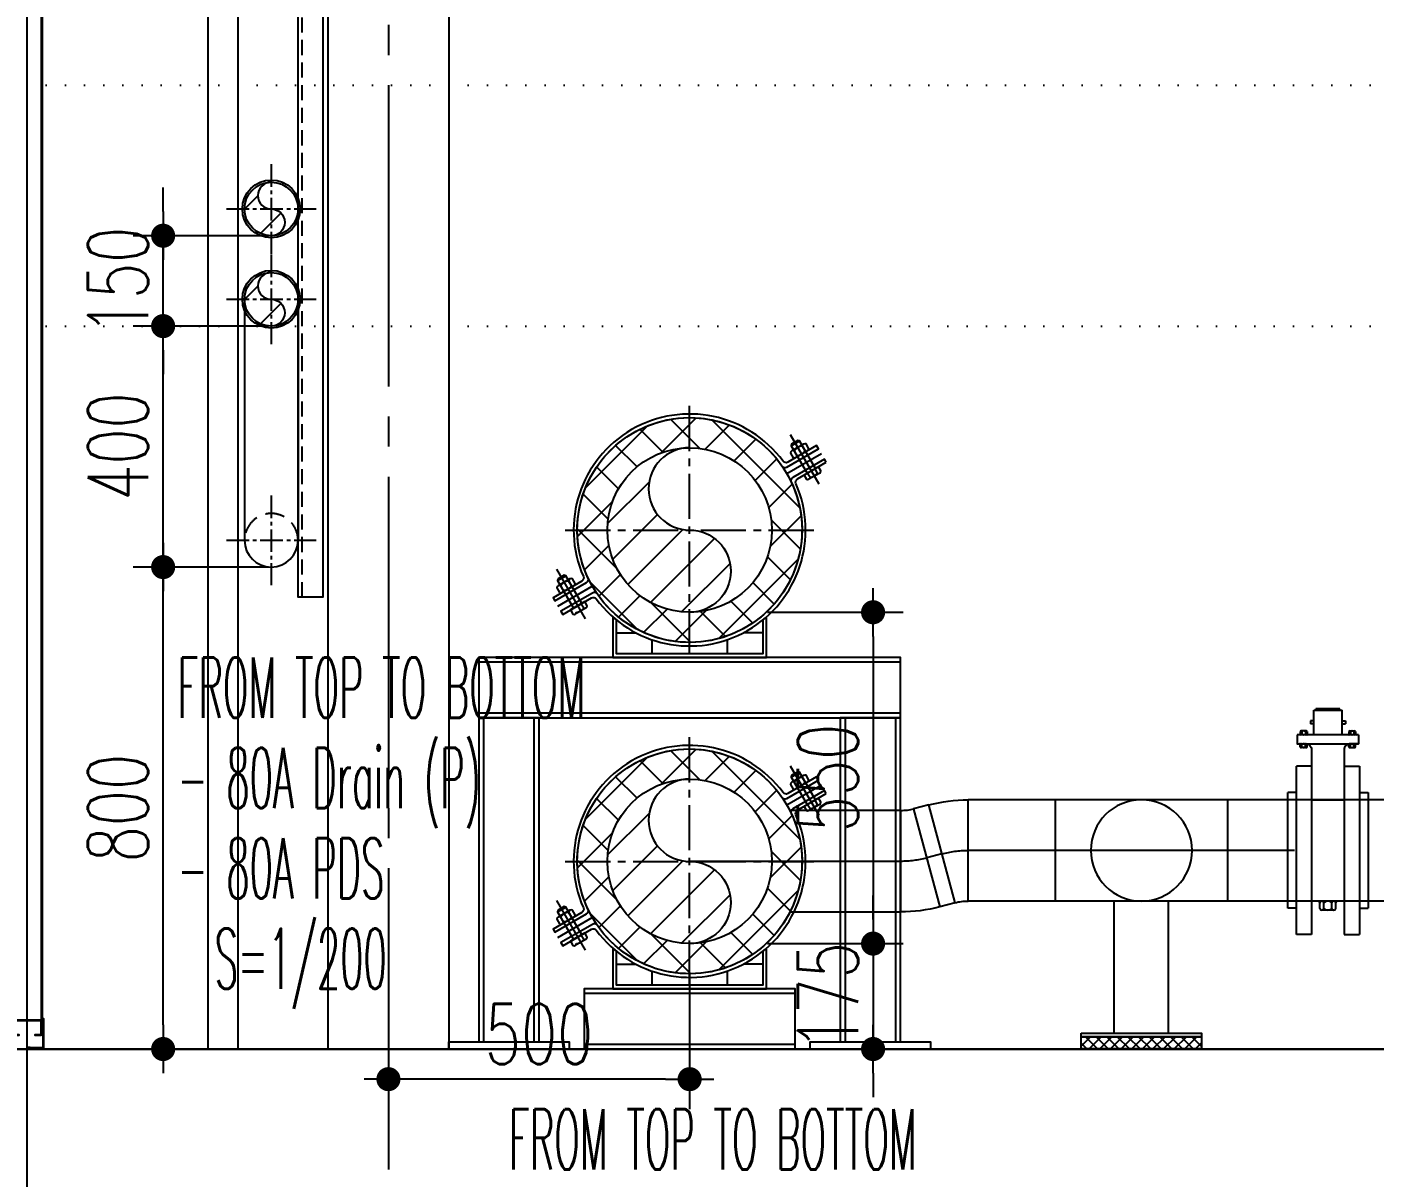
# Model space of a CAD drawing. Header units: millimetres. Extents: x -192235 to 515711, y 45168 to 947868.
# Drawn here: x 100000 to 102236, y 463738 to 465647 of the extents above; entities that cross this region are included whole.
import ezdxf
from ezdxf.enums import TextEntityAlignment as Align

# ---------------------------------------------------------------- set-up
doc = ezdxf.new("R2010")
doc.units = ezdxf.units.MM
doc.header["$LTSCALE"] = 1000
doc.header["$PDMODE"] = 1
for name, pattern in [('CENTER2', [1.125, 0.75, -0.125, 0.125, -0.125]), ('DOT2', [3.175, 0, -3.175]), ('HIDDEN', [0.375, 0.25, -0.125]), ('HIDDEN2', [4.7625, 3.175, -1.5875]), ('TPH12-SEC-@20-1$0$CENTERK0', [0.65, 0.5, -0.05, 0.05, -0.05]), ('TPH12-SEC-@20-1$0$CENTERK5', [6.916, 6.667, -0.083, 0.083, -0.083]), ('YFM1P-短$0$CENTER', [2, 1.25, -0.25, 0.25, -0.25]), ('YFM1P-短$0$CENTER2', [1.125, 0.75, -0.125, 0.125, -0.125])]:
    doc.linetypes.add(name, pattern=pattern)
for name, color, linetype in [('0-LEVEL LINE', 4, 'DOT2'), ('CHW-Spt', 2, 'Continuous'), ('M-DIM', 1, 'Continuous'), ('M-PIPE', 3, 'Continuous'), ('M-TXT', 3, 'Continuous'), ('MPPIPE', 100, 'Continuous'), ('PIPE-SUPPORT', 2, 'Continuous'), ('SH-LINE-130', 2, 'Continuous'), ('SUPPORT', 2, 'Continuous'), ('TPH12-SEC-@20-1$0$A-DIM', 7, 'Continuous'), ('TPH12-SEC-@20-1$0$H-SIN', 252, 'TPH12-SEC-@20-1$0$CENTERK5'), ('TPH12-SEC-@20-1$0$KABE1', 252, 'Continuous'), ('TPH12-SEC-@20-1$0$SIAGE1', 252, 'Continuous'), ('TPH12-SEC-@20-1$0$SIAGE3', 252, 'Continuous'), ('TPH12-SEC-@20-1$0$STEEL3', 252, 'Continuous'), ('YCD-Xfa-Sec-24$0$A-WALL-F1', 190, 'Continuous'), ('YFM1P-短$0$M-FOUN', 252, 'Continuous'), ('YFM1P-短$0$M-PIPE-CHWR20', 110, 'Continuous'), ('YFM1P-短$0$M-PIPE-CHWS12', 130, 'Continuous'), ('YFM1P-短$0$M-PIPE-CHWS12_CL', 132, 'YFM1P-短$0$CENTER2'), ('YFM1P-短$0$M-PIPE-VENT', 10, 'Continuous')]:
    doc.layers.add(name, color=color, linetype=linetype)
doc.styles.add('aa-txt', font='simplex.shx', dxfattribs={"width": 0.7, "bigfont": 'chineset.shx'})
doc.styles.add('TPH12-SEC-@20-1$0$STANDARD', font='txt')
doc.dimstyles.new('50-DIM', dxfattribs={"dimscale": 50, "dimtxt": 2, "dimasz": 0.8, "dimexe": 1, "dimexo": 1, "dimgap": 0.5, "dimtad": 1, "dimdec": 0, "dimdsep": 46, "dimtxsty": 'aa-txt', "dimblk": 'DOT', "dimcen": 5, "dimclrd": 256, "dimclre": 256, "dimclrt": 256, "dimadec": 0, "dimazin": 0, "dimtfac": 1, "dimtdec": 0, "dimtix": 1, "dimtmove": 2, "dimatfit": 3, "dimldrblk": 'DOT', "dimfxl": 1, "dimtolj": 1, "dimtzin": 0, "dimarcsym": 0})
doc.dimstyles.new('TPH12-SEC-@20-1$0$生成的_樣式__6', dxfattribs={"dimtxt": 60, "dimasz": 30.4, "dimexe": 0.18, "dimexo": 0.0625, "dimgap": 0, "dimtad": 1, "dimdec": 1, "dimzin": 0, "dimdsep": 46, "dimtxsty": 'TPH12-SEC-@20-1$0$STANDARD', "dimblk": 'TPH12-SEC-@20-1$0$ARROWHEAD_6', "dimblk1": 'TPH12-SEC-@20-1$0$ARROWHEAD_6', "dimblk2": 'TPH12-SEC-@20-1$0$ARROWHEAD_6', "dimcen": 0.09, "dimclrd": 12, "dimclre": 12, "dimclrt": 3, "dimazin": 0, "dimtfac": 1, "dimtdec": 4, "dimtmove": 0, "dimatfit": 3, "dimfxl": 1, "dimtolj": 1, "dimtzin": 0, "dimarcsym": 0})

# ---------------------------------------------------------------- blocks, each defined once
blk = doc.blocks.new('TPH12-SEC-@20-1$0$ARROWHEAD_6')
at = {"color": 0, "linetype": 'Continuous', "lineweight": 0}
for p, q in [((0, 0), (-1, 0)), ((-0.5, -0.5), (0.5, 0.5))]:
    blk.add_line(p, q, dxfattribs=at)
blk = doc.blocks.new('*D974')
at = {"layer": 'DEFPOINTS', "color": 0, "linetype": 'Continuous', "transparency": 16777216}
for p in [(-14703.1, 10750), (1136, 10750), (-11054.3, 8950)]:
    blk.add_point(p, dxfattribs=at)
at = {"layer": 'TPH12-SEC-@20-1$0$A-DIM', "color": 12, "linetype": 'Continuous', "lineweight": -2, "transparency": 16777216}
for p, q in [((1136, 10750), (-14703.2, 10750)), ((-14703.1, 10719.6), (-14703.1, 10600)), ((-14703.1, 8980.4), (-14703.1, 9100)), ((-11054.4, 8950), (-14703.2, 8950))]:
    blk.add_line(p, q, dxfattribs=at)
at = {"layer": 'TPH12-SEC-@20-1$0$A-DIM', "color": 12, "linetype": 'Continuous', "lineweight": -2, "transparency": 16777216, "xscale": 30.40000000000001, "yscale": 30.40000000000001, "zscale": 30.40000000000001}
for p, rotation in [((-14703.1, 10750), 90), ((-14703.1, 8950), 270)]:
    blk.add_blockref('TPH12-SEC-@20-1$0$ARROWHEAD_6', p, dxfattribs=dict(at, rotation=rotation))
at = {"layer": 'TPH12-SEC-@20-1$0$A-DIM', "color": 3, "linetype": 'Continuous', "lineweight": 0, "transparency": 16777216, "insert": (-14703.1, 9850), "char_height": 500, "attachment_point": 5, "rotation": 90, "style": 'TPH12-SEC-@20-1$0$STANDARD'}
blk.add_mtext('\\A1;1800', dxfattribs=at)
blk = doc.blocks.new('*D975')
at = {"layer": 'DEFPOINTS', "color": 0, "linetype": 'Continuous', "transparency": 16777216}
for p in [(-14703.1, 13500), (-980.9, 13500), (1136, 10750)]:
    blk.add_point(p, dxfattribs=at)
at = {"layer": 'TPH12-SEC-@20-1$0$A-DIM', "color": 12, "linetype": 'Continuous', "lineweight": -2, "transparency": 16777216}
for p, q in [((-980.9, 13500), (-14703.2, 13500)), ((-14703.1, 13469.6), (-14703.1, 13000)), ((-14703.1, 10780.4), (-14703.1, 11250)), ((1136, 10750), (-14703.2, 10750))]:
    blk.add_line(p, q, dxfattribs=at)
at = {"layer": 'TPH12-SEC-@20-1$0$A-DIM', "color": 12, "linetype": 'Continuous', "lineweight": -2, "transparency": 16777216, "xscale": 30.40000000000001, "yscale": 30.40000000000001, "zscale": 30.40000000000001}
for p, rotation in [((-14703.1, 13500), 90), ((-14703.1, 10750), 270)]:
    blk.add_blockref('TPH12-SEC-@20-1$0$ARROWHEAD_6', p, dxfattribs=dict(at, rotation=rotation))
at = {"layer": 'TPH12-SEC-@20-1$0$A-DIM', "color": 3, "linetype": 'Continuous', "lineweight": 0, "transparency": 16777216, "insert": (-14703.1, 12125), "char_height": 500, "attachment_point": 5, "rotation": 90, "style": 'TPH12-SEC-@20-1$0$STANDARD'}
blk.add_mtext('\\A1;2750', dxfattribs=at)
blk = doc.blocks.new('YFM1P-短$0$BV-150V-B')
at = {"color": 0, "linetype": 'ByBlock'}
for p, q in [((-2.35, 19.2), (-2.35, 23.3)), ((-2.35, 23.3), (2.35, 23.3)), ((2, 23.5), (-2, 23.5)), ((-2, 23.3), (-2, 23.5)), ((2, 23.3), (2, 23.5)), ((2.35, 19.2), (2.35, 23.3)), ((-2.91, 21.5), (-2.91, 21)), ((-2.35, 21.5), (-2.91, 21.5)), ((-2.35, 21), (-2.91, 21)), ((2.35, 21.5), (2.91, 21.5)), ((2.35, 21), (2.91, 21)), ((2.91, 21.5), (2.91, 21)), ((5.1, 19.2), (-5.1, 19.2)), ((-4.59, 19.72), (-4.59, 19.31)), ((-3.61, 19.83), (-4.45, 19.83)), ((-4.31, 19.72), (-4.31, 19.31)), ((-3.75, 19.72), (-3.75, 19.31)), ((-3.47, 19.72), (-3.47, 19.31)), ((3.47, 19.72), (3.47, 19.31)), ((3.61, 19.83), (4.45, 19.83)), ((3.75, 19.72), (3.75, 19.31)), ((4.31, 19.72), (4.31, 19.31)), ((4.59, 19.72), (4.59, 19.31)), ((-5.1, 17.7), (5.1, 17.7)), ((-4.59, 17.18), (-4.59, 17.59)), ((-3.61, 17.07), (-4.45, 17.07)), ((-4.31, 17.18), (-4.31, 17.59)), ((-3.75, 17.18), (-3.75, 17.59)), ((-3.47, 17.18), (-3.47, 17.59)), ((3.47, 17.18), (3.47, 17.59)), ((3.61, 17.07), (4.45, 17.07)), ((3.75, 17.18), (3.75, 17.59)), ((4.31, 17.18), (4.31, 17.59)), ((4.59, 17.18), (4.59, 17.59)), ((-5.24, -13.97), (-5.24, 13.97)), ((-2.7, 13.97), (-5.24, 13.97)), ((2.7, 13.97), (5.24, 13.97)), ((5.24, 13.97), (5.24, -13.97)), ((-6.67, -9.6), (-6.67, 9.6)), ((-5.24, 9.6), (-6.67, 9.6)), ((5.24, 9.6), (6.67, 9.6)), ((6.67, 9.6), (6.67, -9.6)), ((-2.7, 8.41), (2.7, 8.41)), ((2.7, -8.41), (-2.7, -8.41)), ((-1.33, -9.65), (-1.33, -8.68)), ((-0.67, -9.65), (-0.67, -8.68)), ((0.67, -9.65), (0.67, -8.68)), ((1.33, -9.65), (1.33, -8.68)), ((-5.24, -9.6), (-6.67, -9.6)), ((1, -9.91), (-1, -9.91)), ((5.24, -9.6), (6.67, -9.6)), ((-2.7, -13.97), (-5.24, -13.97)), ((2.7, -13.97), (5.24, -13.97))]:
    blk.add_line(p, q, dxfattribs=at)
for points in [[(-5.1, 19.2), (-5.1, 17.7), (-3.7, 17.7, -0.414214), (-2.7, 16.7), (-2.7, -13.97)], [(5.1, 19.2), (5.1, 17.7), (3.7, 17.7, 0.414214), (2.7, 16.7), (2.7, -13.97)]]:
    blk.add_lwpolyline(points, format="xyb", dxfattribs=at)
for centre, radius, start, end in [((-4.73, 19.34), 0.143, 270, 347.3196), ((-4.45, 19.69), 0.143, 12.6804, 167.3196), ((-4.45, 19.34), 0.143, 192.6804, 347.3196), ((-4.03, 19.42), 0.406, 46.3972, 133.6028), ((-4.03, 19.61), 0.406, 226.3972, 313.6028), ((-3.61, 19.69), 0.143, 12.6804, 167.3196), ((-3.61, 19.34), 0.143, 192.6804, 347.3196), ((-3.33, 19.34), 0.143, 192.6804, 270), ((3.33, 19.34), 0.143, 270, 347.3196), ((3.61, 19.69), 0.143, 12.6804, 167.3196), ((3.61, 19.34), 0.143, 192.6804, 347.3196), ((4.03, 19.42), 0.406, 46.3972, 133.6028), ((4.03, 19.61), 0.406, 226.3972, 313.6028), ((4.45, 19.69), 0.143, 12.6804, 167.3196), ((4.45, 19.34), 0.143, 192.6804, 347.3196), ((4.73, 19.34), 0.143, 192.6804, 270), ((-4.73, 17.56), 0.143, 12.6804, 90), ((-4.45, 17.56), 0.143, 12.6804, 167.3196), ((-4.45, 17.21), 0.143, 192.6804, 347.3196), ((-4.03, 17.29), 0.406, 46.3972, 133.6028), ((-4.03, 17.48), 0.406, 226.3972, 313.6028), ((-3.61, 17.56), 0.143, 99.4947, 167.3196), ((-3.61, 17.21), 0.143, 192.6804, 347.3196), ((3.61, 17.21), 0.143, 192.6804, 347.3196), ((3.61, 17.56), 0.143, 12.6804, 80.5053), ((4.03, 17.29), 0.406, 46.3972, 133.6028), ((4.03, 17.48), 0.406, 226.3972, 313.6028), ((4.45, 17.56), 0.143, 12.6804, 167.3196), ((4.45, 17.21), 0.143, 192.6804, 347.3196), ((4.73, 17.56), 0.143, 90, 167.3196), ((-1.67, -8.76), 0.342, 12.6804, 90), ((-1, -8.76), 0.342, 12.6804, 167.3196), ((0, -9.38), 0.967, 46.3972, 133.6028), ((1, -8.76), 0.342, 12.6804, 167.3196), ((1.67, -8.76), 0.342, 90, 167.3196), ((-1, -9.57), 0.342, 192.6804, 347.3196), ((0, -8.95), 0.967, 226.3972, 313.6028), ((1, -9.57), 0.342, 192.6804, 347.3196)]:
    blk.add_arc(centre, radius, start, end, dxfattribs=at)
blk = doc.blocks.new('YFM1P-短')
at = {"layer": 'YFM1P-短$0$M-PIPE-VENT'}
h = blk.add_hatch(dxfattribs=at)
h.set_pattern_fill('ANSI37', color=256, scale=100, style=0)
h.set_pattern_definition([(45, (-275956.888, 377557.605), (-8.83883476, 8.83883476), []), (135, (-275956.888, 377557.605), (-8.83883476, -8.83883476), [])])
h.paths.add_polyline_path([(188250.1, 463970.3), (188250.1, 463950.3), (188050.1, 463950.3), (188050.1, 463970.3)])
at = {"layer": 'YFM1P-短$0$M-FOUN', "color": 1}
blk.add_line((187905, 463950), (197986.1, 463950), dxfattribs=at)
at = {"layer": 'YFM1P-短$0$M-PIPE-CHWR20'}
for p, q in [((188105.1, 463976.3, 0), (188105.1, 464195.6, 0)), ((188195.1, 463976.3, 0), (188195.1, 464195.6, 0))]:
    blk.add_line(p, q, dxfattribs=at)
at = {"layer": 'YFM1P-短$0$M-PIPE-CHWS12'}
for p, q in [((186230.4, 464363.8, 0), (188007.2, 464363.8, 0)), ((188007.2, 464363.9, 0), (188007.2, 464195.6, 0)), ((188007.2, 464363.9, 0), (188293, 464363.9, 0)), ((188293, 464363.9, 0), (188293, 464195.6, 0)), ((188293, 464363.9, 0), (188437.8, 464363.9, 0)), ((188437.8, 464195.7, 0), (188437.8, 464363.7, 0)), ((188459.5, 464192.9, 0), (188503, 464355.2, 0)), ((188528.3, 464348.4, 0), (188484.8, 464186.1, 0)), ((188503, 464355.3, 0), (188528.3, 464348.5, 0)), ((188550, 464345.7), (188733.5, 464345.7, 0)), ((188550, 464345.5, 0), (188550, 464177.5, 0)), ((186230.4, 464195.6, 0), (188007.2, 464195.6, 0)), ((188007.2, 464195.6, 0), (188293, 464195.6, 0)), ((188293, 464195.6, 0), (188437.8, 464195.6, 0)), ((188459.5, 464192.7, 0), (188484.7, 464186, 0)), ((188550, 464177.4), (188733.5, 464177.4, 0))]:
    blk.add_line(p, q, dxfattribs=at)
blk.add_circle((188150.1, 464279.7, 0), 84.1, dxfattribs=at)
for centre, radius, start, end in [((188437.8, 464111.7, 0), 252, 75, 90), ((188550, 464429.5, 0), 84, 255, 270), ((188437.8, 464111.7, 0), 84, 75, 90), ((188550, 464429.5, 0), 252, 255, 270)]:
    blk.add_arc(centre, radius, start, end, dxfattribs=at)
at = {"layer": 'YFM1P-短$0$M-PIPE-CHWS12_CL', "linetype": 'YFM1P-短$0$CENTER'}
for p, q in [((185896.1, 464279.7, 0), (188437.8, 464279.7, 0)), ((188481.3, 464274, 0), (188506.5, 464267.2, 0)), ((188550, 464261.5, 0), (188900, 464261.5))]:
    blk.add_line(p, q, dxfattribs=at)
for centre, start, end in [((188437.8, 464111.7, 0), 75, 90), ((188550, 464429.5, 0), 255, 270)]:
    blk.add_arc(centre, 168, start, end, dxfattribs=at)
at = {"layer": 'YFM1P-短$0$M-PIPE-VENT', "elevation": 0}
blk.add_lwpolyline([(188250.1, 463976.3), (188050.1, 463976.3), (188050.1, 463970.3), (188250.1, 463970.3)], close=True, dxfattribs=at)
blk.add_lwpolyline([(188050.1, 463970.3), (188050.1, 463950.3), (188250.1, 463950.3), (188250.1, 463970.3), (188050.1, 463970.3)], dxfattribs=at)
at = {"layer": 'YFM1P-短$0$M-PIPE-CHWS12', "xscale": -10, "yscale": 10, "zscale": 10}
blk.add_blockref('YFM1P-短$0$BV-150V-B', (187840.5, 464279.7, 0), dxfattribs=at)
blk = doc.blocks.new('CHW-Support-L20--C-25')
at = {"layer": 'SH-LINE-130'}
for points in [[(25, 550), (725, 550), (725, 650), (25, 650)], [(25, 550), (25, 12), (125, 12), (125, 550)], [(625, 550), (625, 12), (725, 12), (725, 550)], [(200, 0), (550, 0), (550, 100), (200, 100)], [(175, 0), (-25, 0), (-25, 12), (175, 12)], [(775, 0), (575, 0), (575, 12), (775, 12)]]:
    blk.add_lwpolyline(points, close=True, dxfattribs=at)
at = {"layer": 'SH-LINE-130', "ltscale": 2}
for points in [[(25, 558), (725, 558), (725, 642), (25, 642)], [(33, 550), (33, 12), (117, 12), (117, 550)], [(633, 550), (633, 12), (717, 12), (717, 550)], [(200, 8), (550, 8), (550, 92), (200, 92)]]:
    blk.add_lwpolyline(points, close=True, dxfattribs=at)
blk = doc.blocks.new('DOT')
at = {"color": 0}
blk.add_line((-1, 0), (1, 0), dxfattribs=at)
at = {"color": 3, "const_width": 0.5}
blk.add_lwpolyline([(-0.25, 0, 1), (0.25, 0, 1)], format="xyb", close=True, dxfattribs=at)
blk = doc.blocks.new('*D263')
at = {"layer": 'DEFPOINTS', "color": 0, "transparency": 16777216}
for p in [(101179.5, 464125), (101179.5, 463950), (101404.5, 463950)]:
    blk.add_point(p, dxfattribs=at)
at = {"layer": 'M-DIM', "lineweight": -2, "transparency": 16777216}
for p, q in [((101404.5, 464165), (101404.5, 464205)), ((101229.5, 464125), (101454.5, 464125)), ((101404.5, 464125), (101404.5, 463950)), ((101229.5, 463950), (101454.5, 463950)), ((101404.5, 463910), (101404.5, 463870))]:
    blk.add_line(p, q, dxfattribs=at)
at = {"layer": 'M-DIM', "lineweight": -2, "transparency": 16777216, "xscale": 40, "yscale": 40, "zscale": 40}
for p, rotation in [((101404.5, 464125), 270), ((101404.5, 463950), 90)]:
    blk.add_blockref('DOT', p, dxfattribs=dict(at, rotation=rotation))
at = {"layer": 'M-DIM', "transparency": 16777216, "insert": (101329.5, 464037.5), "char_height": 100, "attachment_point": 5, "rotation": 90, "style": 'aa-txt'}
blk.add_mtext('\\A1;175', dxfattribs=at)
blk = doc.blocks.new('_Dot')
at = {"color": 0, "linetype": 'ByBlock', "lineweight": -2}
blk.add_line((-0.5, 0), (-1, 0), dxfattribs=at)
at = {"color": 0, "linetype": 'ByBlock', "const_width": 0.5}
blk.add_lwpolyline([(-0.25, 0, 1), (0.25, 0, 1)], format="xyb", close=True, dxfattribs=at)
blk = doc.blocks.new('*D264')
at = {"layer": 'DEFPOINTS', "color": 0, "transparency": 16777216}
for p in [(101179.5, 464675), (101179.5, 464125), (101404.5, 464125)]:
    blk.add_point(p, dxfattribs=at)
at = {"layer": 'M-DIM', "lineweight": -2, "transparency": 16777216}
for p, q in [((101229.5, 464675), (101454.5, 464675)), ((101404.5, 464635), (101404.5, 464165)), ((101229.5, 464125), (101454.5, 464125))]:
    blk.add_line(p, q, dxfattribs=at)
at = {"layer": 'M-DIM', "lineweight": -2, "transparency": 16777216, "xscale": 40, "yscale": 40, "zscale": 40}
for p, rotation in [((101404.5, 464675), 90), ((101404.5, 464125), 270)]:
    blk.add_blockref('DOT', p, dxfattribs=dict(at, rotation=rotation))
at = {"layer": 'M-DIM', "transparency": 16777216, "insert": (101329.5, 464400), "char_height": 100, "attachment_point": 5, "rotation": 90, "style": 'aa-txt'}
blk.add_mtext('\\A1;550', dxfattribs=at)
blk = doc.blocks.new('*D265')
at = {"layer": 'DEFPOINTS', "color": 0, "transparency": 16777216}
for p in [(100600, 464125), (101100, 464125), (100600, 463900)]:
    blk.add_point(p, dxfattribs=at)
at = {"layer": 'M-DIM', "lineweight": -2, "transparency": 16777216}
for p, q in [((100600, 464075), (100600, 463850)), ((101100, 464075), (101100, 463850)), ((101060, 463900), (100640, 463900))]:
    blk.add_line(p, q, dxfattribs=at)
at = {"layer": 'M-DIM', "lineweight": -2, "transparency": 16777216, "xscale": 40, "yscale": 40, "zscale": 40, "rotation": 180}
blk.add_blockref('DOT', (100600, 463900), dxfattribs=at)
at = {"layer": 'M-DIM', "lineweight": -2, "transparency": 16777216, "xscale": 40, "yscale": 40, "zscale": 40}
blk.add_blockref('DOT', (101100, 463900), dxfattribs=at)
at = {"layer": 'M-DIM', "transparency": 16777216, "insert": (100850, 463975), "char_height": 100, "attachment_point": 5, "style": 'aa-txt'}
blk.add_mtext('\\A1;500', dxfattribs=at)
blk = doc.blocks.new('*D303')
at = {"layer": 'DEFPOINTS', "color": 0, "transparency": 16777216}
for p in [(100226.05, 465150), (100451.05, 465150), (100451.05, 464750)]:
    blk.add_point(p, dxfattribs=at)
at = {"layer": 'M-DIM', "lineweight": -2, "transparency": 16777216}
for p, q in [((100401.05, 465150), (100176.05, 465150)), ((100226.05, 464790), (100226.05, 465110)), ((100401.05, 464750), (100176.05, 464750))]:
    blk.add_line(p, q, dxfattribs=at)
at = {"layer": 'M-DIM', "lineweight": -2, "transparency": 16777216, "xscale": 40, "yscale": 40, "zscale": 40}
for p, rotation in [((100226.05, 465150), 90), ((100226.05, 464750), 270)]:
    blk.add_blockref('DOT', p, dxfattribs=dict(at, rotation=rotation))
at = {"layer": 'M-DIM', "transparency": 16777216, "insert": (100151.05, 464950), "char_height": 100, "attachment_point": 5, "rotation": 90, "style": 'aa-txt'}
blk.add_mtext('\\A1;400', dxfattribs=at)
blk = doc.blocks.new('*D304')
at = {"layer": 'DEFPOINTS', "color": 0, "transparency": 16777216}
for p in [(100226.05, 465300), (100451.05, 465300), (100451.05, 465150)]:
    blk.add_point(p, dxfattribs=at)
at = {"layer": 'M-DIM', "lineweight": -2, "transparency": 16777216}
for p, q in [((100226.05, 465340), (100226.05, 465380)), ((100401.05, 465300), (100176.05, 465300)), ((100226.05, 465150), (100226.05, 465300)), ((100401.05, 465150), (100176.05, 465150)), ((100226.05, 465110), (100226.05, 465070))]:
    blk.add_line(p, q, dxfattribs=at)
at = {"layer": 'M-DIM', "lineweight": -2, "transparency": 16777216, "xscale": 40, "yscale": 40, "zscale": 40}
for p, rotation in [((100226.05, 465300), 270), ((100226.05, 465150), 90)]:
    blk.add_blockref('DOT', p, dxfattribs=dict(at, rotation=rotation))
at = {"layer": 'M-DIM', "transparency": 16777216, "insert": (100151.05, 465225), "char_height": 100, "attachment_point": 5, "rotation": 90, "style": 'aa-txt'}
blk.add_mtext('\\A1;150', dxfattribs=at)
blk = doc.blocks.new('*D305')
at = {"layer": 'DEFPOINTS', "color": 0, "transparency": 16777216}
for p in [(100226.05, 464750), (100451.05, 464750), (100451.05, 463950)]:
    blk.add_point(p, dxfattribs=at)
at = {"layer": 'M-DIM', "lineweight": -2, "transparency": 16777216}
for p, q in [((100401.05, 464750), (100176.05, 464750)), ((100226.05, 463990), (100226.05, 464710)), ((100401.05, 463950), (100176.05, 463950))]:
    blk.add_line(p, q, dxfattribs=at)
at = {"layer": 'M-DIM', "lineweight": -2, "transparency": 16777216, "xscale": 40, "yscale": 40, "zscale": 40}
for p, rotation in [((100226.05, 464750), 90), ((100226.05, 463950), 270)]:
    blk.add_blockref('DOT', p, dxfattribs=dict(at, rotation=rotation))
at = {"layer": 'M-DIM', "transparency": 16777216, "insert": (100151.05, 464350), "char_height": 100, "attachment_point": 5, "rotation": 90, "style": 'aa-txt'}
blk.add_mtext('\\A1;800', dxfattribs=at)
blk = doc.blocks.new('YCD-Xfa-Sec-24')
at = {"layer": 'YCD-Xfa-Sec-24$0$A-WALL-F1', "elevation": 0}
blk.add_lwpolyline([(609976.8, 396219.4), (609984, 396219.4), (609984, 396220), (609976.8, 396220, 0.414214), (609975, 396218.2), (609975, 393974.2, 0.414213), (609976.8, 393972.4), (609984, 393972.4), (609984, 393973), (609976.8, 393973, -0.414214), (609975.6, 393974.2), (609975.6, 396218.2, -0.414214)], format="xyb", close=True, dxfattribs=at)
at = {"layer": 'YCD-Xfa-Sec-24$0$A-WALL-F1'}
blk.add_lwpolyline([(610028, 393950), (609972, 393950), (609972, 393992.5), (609972.3, 393993), (609972, 393993.5), (609972, 394000), (609974, 394000), (609975, 393998.5, -0.587703), (609974.7, 393998), (609973.5, 393998), (609973.5, 393990.5), (609974, 393990.5), (609975, 393989, -0.587703), (609974.7, 393988.5), (609973.5, 393988.5), (609973.5, 393951.8), (609993.5, 393951.8), (609995, 393952.8), (609999.5, 393952.8), (610000, 393952.5), (610000.5, 393952.8)], format="xyb", dxfattribs=at)
blk.add_lwpolyline([(609979, 393973, -0.414214), (609976, 393976), (609976, 393995, -0.414214), (609979, 393998), (610021, 393998, -0.414214), (610024, 393995), (610024, 393976, -0.414214), (610021, 393973), (610013, 393973), (610013, 393973.8), (610021.2, 393973.8, 0.414214), (610023.2, 393975.8), (610023.2, 393995.2, 0.414214), (610021.2, 393997.2), (609978.8, 393997.2, 0.414214), (609976.8, 393995.2), (609976.8, 393975.8, 0.414214), (609978.8, 393973.8), (609987, 393973.8), (609987, 393973)], format="xyb", close=True, dxfattribs=at)
blk = doc.blocks.new('TPH12-SEC-@20-1$0$A$C4f7a54e3')
at = {"layer": 'TPH12-SEC-@20-1$0$A-DIM', "color": 12, "linetype": 'Continuous', "lineweight": 0}
for base, p1, p2, picture, middle in [((-14703.1, 13500), (1136, 10750), (-980.9, 13500), '*D975', (-14703.1, 12125)), ((-14703.1, 10750), (-11054.3, 8950), (1136, 10750), '*D974', (-14703.1, 9850))]:
    dim = blk.add_linear_dim(base=base, p1=p1, p2=p2, angle=90, dimstyle='TPH12-SEC-@20-1$0$生成的_樣式__6', override={"dimtxt": 500, "dimdec": 0}, dxfattribs=at)
    dim.commit()
    dim.dimension.update_dxf_attribs({"geometry": picture, "text_midpoint": middle, "dimtype": 128, "text_rotation": 90})
blk = doc.blocks.new('TPH12-SEC-@20-1')
at = {"layer": 'DEFPOINTS', "linetype": 'TPH12-SEC-@20-1$0$CENTERK0'}
blk.add_line((100600, 467500), (100600, 462400), dxfattribs=at)
at = {"layer": 'TPH12-SEC-@20-1$0$H-SIN'}
for p, q in [((100000, 484000), (100000, 447500)), ((84160.9, 463950), (201769.6, 463950))]:
    blk.add_line(p, q, dxfattribs=at)
at = {"layer": 'TPH12-SEC-@20-1$0$KABE1'}
blk.add_line((190390, 463950), (99610, 463950), dxfattribs=at)
at = {"layer": 'TPH12-SEC-@20-1$0$SIAGE1'}
blk.add_line((100350, 474650), (100350, 463950), dxfattribs=at)
at = {"layer": 'TPH12-SEC-@20-1$0$SIAGE3'}
blk.add_line((100300, 474650), (100300, 463950), dxfattribs=at)
at = {"layer": 'TPH12-SEC-@20-1$0$STEEL3'}
blk.add_lwpolyline([(100700, 463950), (100500, 463950), (100500, 466250), (100700, 466250)], close=True, dxfattribs=at)
blk.add_blockref('TPH12-SEC-@20-1$0$A$C4f7a54e3', (98864, 453200))

msp = doc.modelspace()

# ---------------------------------------------------------------- block references
msp.add_blockref('TPH12-SEC-@20-1', (0, 0))

# ---------------------------------------------------------------- next in the draw order: hatches: boundary and pattern name
at = {"layer": 'M-PIPE'}
h = msp.add_hatch(dxfattribs=at)
h.set_pattern_fill('ANSI31', color=1, scale=15, style=0)
h.set_pattern_definition([(45, (63861.946, 401298.196), (-33.67596, 33.67596), [])])
edge = h.paths.add_edge_path()
edge.add_arc((100405.55, 465344.45), 44.45, 90, 270)
edge.add_arc((100405.55, 465322.225), 22.225, 270, 450)
edge.add_arc((100405.55, 465366.675), 22.225, 90, 270, ccw=False)
h = msp.add_hatch(dxfattribs=at)
h.set_pattern_fill('ANSI31', color=1, scale=15, style=0)
h.set_pattern_definition([(45, (63861.946, 401148.196), (-33.67596, 33.67596), [])])
edge = h.paths.add_edge_path()
edge.add_arc((100405.55, 465194.45), 44.45, 90, 270)
edge.add_arc((100405.55, 465172.225), 22.225, 270, 450)
edge.add_arc((100405.55, 465216.675), 22.225, 90, 270, ccw=False)
at = {"layer": 'MPPIPE'}
h = msp.add_hatch(dxfattribs=at)
h.set_pattern_fill('ANSI37', color=1, scale=15, style=0)
h.set_pattern_definition([(45, (61788.474, 398128.59), (-33.67596, 33.67596), []), (135, (61788.474, 398128.59), (-33.67596, -33.67596), [])])
edge = h.paths.add_edge_path()
edge.add_arc((101100, 464811.525), 186.525, 0, 360)
edge = h.paths.add_edge_path(flags=17)
edge.add_arc((101100, 464811.525), 136.525, 0, 360)
h = msp.add_hatch(dxfattribs=at)
h.set_pattern_fill('ANSI31', color=1, scale=15, style=0)
h.set_pattern_definition([(45, (61788.474, 400726.733), (-33.67596, 33.67596), [])])
edge = h.paths.add_edge_path()
edge.add_arc((101100, 464743.2625), 68.2625, 270, 450)
edge.add_arc((101100, 464879.7875), 68.2625, 90, 270, ccw=False)
edge.add_arc((101100, 464811.525), 136.525, 90, 270)
h = msp.add_hatch(dxfattribs=at)
h.set_pattern_fill('ANSI37', color=1, scale=15, style=0)
h.set_pattern_definition([(45, (61788.474, 397578.59), (-33.67596, 33.67596), []), (135, (61788.474, 397578.59), (-33.67596, -33.67596), [])])
edge = h.paths.add_edge_path()
edge.add_arc((101100, 464261.525), 186.525, 0, 360)
edge = h.paths.add_edge_path(flags=17)
edge.add_arc((101100, 464261.525), 136.525, 0, 360)
h = msp.add_hatch(dxfattribs=at)
h.set_pattern_fill('ANSI31', color=1, scale=15, style=0)
h.set_pattern_definition([(45, (61788.474, 400176.733), (-33.67596, 33.67596), [])])
edge = h.paths.add_edge_path()
edge.add_arc((101100, 464193.2625), 68.2625, 270, 450)
edge.add_arc((101100, 464329.7875), 68.2625, 90, 270, ccw=False)
edge.add_arc((101100, 464261.525), 136.525, 90, 270)

# ---------------------------------------------------------------- next in the draw order: linework, layer by layer
msp.add_line((100000, 484000), (100000, 447500))
at = {"layer": '0-LEVEL LINE', "ltscale": 0.01}
for p, q in [((100000, 465550), (190000, 465550)), ((100000, 465150), (190000, 465150))]:
    msp.add_line(p, q, dxfattribs=at)
at = {"layer": 'M-PIPE', "color": 1, "linetype": 'CENTER2', "ltscale": 0.05}
for p, q in [((100405.55, 465418.9), (100405.55, 465270)), ((100331.1, 465344.45), (100480, 465344.45)), ((100405.55, 465268.9), (100405.55, 465120)), ((100331.1, 465194.45), (100480, 465194.45)), ((100405.55, 464868.9), (100405.55, 464720)), ((100331.1, 464794.45), (100480, 464794.45))]:
    msp.add_line(p, q, dxfattribs=at)
at = {"layer": 'M-PIPE'}
for p, q in [((100361.1, 465194.45), (100361.1, 464794.45)), ((100450, 465194.45), (100450, 464794.45))]:
    msp.add_line(p, q, dxfattribs=at)
for points in [[(100405.55, 465388.9, 1), (100405.55, 465344.45, -1), (100405.55, 465300, -1)], [(100405.55, 465238.9, 1), (100405.55, 465194.45, -1), (100405.55, 465150, -1)]]:
    msp.add_lwpolyline(points, format="xyb", close=True, dxfattribs=at)
for centre, radius in [((100405.55, 465344.45), 48), ((100405.55, 465344.45), 44.45), ((100405.55, 465194.45), 48), ((100405.55, 465194.45), 44.45)]:
    msp.add_circle(centre, radius, dxfattribs=at)
at = {"layer": 'M-PIPE', "linetype": 'HIDDEN2', "ltscale": 0.01}
msp.add_arc((100405.55, 464794.45), 44.45, 0, 180, dxfattribs=at)
at = {"layer": 'M-PIPE'}
msp.add_arc((100405.55, 464794.45), 44.45, 180, 0, dxfattribs=at)
at = {"layer": 'MPPIPE', "color": 1, "linetype": 'CENTER2', "ltscale": 0.1}
for p, q in [((101100, 464605), (101100, 465018.05)), ((100893.475, 464811.525), (101306.525, 464811.525)), ((101100, 464055), (101100, 464468.05)), ((100893.475, 464261.525), (101306.525, 464261.525))]:
    msp.add_line(p, q, dxfattribs=at)
at = {"layer": 'MPPIPE'}
for points in [[(101100, 464675, -1), (101100, 464948.05, 1), (101100, 464811.525, -1)], [(101100, 464125, -1), (101100, 464398.05, 1), (101100, 464261.525, -1)]]:
    msp.add_lwpolyline(points, format="xyb", close=True, dxfattribs=at)
for centre, radius in [((101100, 464811.525), 186.525), ((101100, 464811.525), 136.525), ((101100, 464261.525), 186.525), ((101100, 464261.525), 136.525)]:
    msp.add_circle(centre, radius, dxfattribs=at)
at = {"layer": 'PIPE-SUPPORT'}
for p, q in [((101266.87454, 464970.22389), (101314.37454, 464887.95148)), ((101289.12454, 464954.20242), (101269.62454, 464942.94409)), ((101318.69307, 464937.7875), (101261.53539, 464904.7875)), ((101295.62454, 464942.94409), (101276.12454, 464931.68576)), ((101286.87454, 464950.59398), (101291.37454, 464942.79975)), ((101307.87454, 464913.06621), (101311.87454, 464906.13801)), ((101295.87454, 464906.13801), (101299.87454, 464899.20981)), ((101315.87454, 464906.13801), (101297.87454, 464895.7457)), ((100879.12546, 464746.35686), (100926.62546, 464664.08444)), ((100901.37546, 464730.33539), (100881.87546, 464719.07705)), ((100881.30694, 464685.2625), (100938.46461, 464718.2625)), ((100907.87546, 464719.07705), (100888.37546, 464707.81872)), ((100899.12546, 464726.72695), (100903.62546, 464718.93272)), ((100920.12546, 464689.19918), (100924.12546, 464682.27098)), ((100928.12546, 464682.27098), (100910.12546, 464671.87867)), ((100978.5, 464641), (101010.62942, 464641)), ((101221.5, 464641), (101189.37058, 464641)), ((101266.87454, 464420.22389), (101314.37454, 464337.95148)), ((101289.12454, 464404.20242), (101269.62454, 464392.94409)), ((101295.62454, 464392.94409), (101276.12454, 464381.68576)), ((101286.87454, 464400.59398), (101291.37454, 464392.79975)), ((101318.69307, 464387.7875), (101261.53539, 464354.7875)), ((101295.87454, 464356.13801), (101299.87454, 464349.20981)), ((101315.87454, 464356.13801), (101297.87454, 464345.7457)), ((101307.87454, 464363.06621), (101311.87454, 464356.13801)), ((100879.12546, 464196.35686), (100926.62546, 464114.08444)), ((100901.37546, 464180.33539), (100881.87546, 464169.07705)), ((100907.87546, 464169.07705), (100888.37546, 464157.81872)), ((100899.12546, 464176.72695), (100903.62546, 464168.93272)), ((100881.30694, 464135.2625), (100938.46461, 464168.2625)), ((100928.12546, 464132.27098), (100910.12546, 464121.87867)), ((100920.12546, 464139.19918), (100924.12546, 464132.27098)), ((100978.5, 464091), (101010.62942, 464091)), ((101221.5, 464091), (101189.37058, 464091))]:
    msp.add_line(p, q, dxfattribs=at)
at = {"layer": 'PIPE-SUPPORT', "linetype": 'ByBlock'}
for p, q in [((101037.5, 464629.42715), (101037.5, 464606)), ((101162.5, 464629.42715), (101162.5, 464606)), ((101037.5, 464079.42715), (101037.5, 464056)), ((101162.5, 464079.42715), (101162.5, 464056))]:
    msp.add_line(p, q, dxfattribs=at)
at = {"layer": 'PIPE-SUPPORT'}
for points in [[(100931.27273, 464732.0097, -0.9200767262), (101253.22591, 464917.88945, 0.390048959), (101261.15477, 464916.11475), (101313.69307, 464946.44775), (101310.69307, 464951.64391), (101262.86876, 464924.03253, -0.3820507126), (101255.03706, 464925.67134, 0.8946933198), (100923.62784, 464734.33214, -0.3820507126), (100921.13124, 464726.73028), (100873.30694, 464699.11891), (100876.30694, 464693.92275), (100928.84523, 464724.25575, 0.390048959)], [(101271.87454, 464931.54142, 0.53293871), (101278.37454, 464935.2942, 0.266469355), (101291.37454, 464942.79975, 0.53293871), (101297.87454, 464946.55253), (101293.37454, 464954.34676, 0.53293871), (101286.87454, 464950.59398, 0.266469355), (101273.87454, 464943.08843, 0.53293871), (101267.37454, 464939.33565)], [(101326.69307, 464923.93109), (101323.69307, 464929.12725), (101271.15477, 464898.79425, 0.390048959), (101268.72727, 464891.0403, -0.9200767262), (100946.77409, 464705.16055, 0.390048959), (100938.84523, 464706.93525), (100886.30694, 464676.60225), (100889.30694, 464671.40609), (100937.13124, 464699.01747, -0.3820507126), (100944.96294, 464697.37866, 0.8946933198), (101276.37216, 464888.71786, -0.3820507126), (101278.86876, 464896.31972)], [(101299.87454, 464899.20981, 0.2886751346), (101311.87454, 464906.13801, 0.5773502692), (101317.87454, 464909.60211), (101313.87454, 464916.53031), (101289.87454, 464902.67391), (101293.87454, 464895.7457, 0.5773502692)], [(100884.12546, 464707.67439, 0.53293871), (100890.62546, 464711.42716, 0.266469355), (100903.62546, 464718.93272, 0.53293871), (100910.12546, 464722.68549), (100905.62546, 464730.47972, 0.53293871), (100899.12546, 464726.72695, 0.266469355), (100886.12546, 464719.22139, 0.53293871), (100879.62546, 464715.46862)], [(100912.12546, 464675.34277, 0.2886751346), (100924.12546, 464682.27098, 0.5773502692), (100930.12546, 464685.73508), (100926.12546, 464692.66328), (100902.12546, 464678.80687), (100906.12546, 464671.87867, 0.5773502692)], [(100931.27273, 464182.0097, -0.9200767262), (101253.22591, 464367.88945, 0.390048959), (101261.15477, 464366.11475), (101313.69307, 464396.44775), (101310.69307, 464401.64391), (101262.86876, 464374.03253, -0.3820507126), (101255.03706, 464375.67134, 0.8946933198), (100923.62784, 464184.33214, -0.3820507126), (100921.13124, 464176.73028), (100873.30694, 464149.11891), (100876.30694, 464143.92275), (100928.84523, 464174.25575, 0.390048959)], [(101271.87454, 464381.54142, 0.53293871), (101278.37454, 464385.2942, 0.266469355), (101291.37454, 464392.79975, 0.53293871), (101297.87454, 464396.55253), (101293.37454, 464404.34676, 0.53293871), (101286.87454, 464400.59398, 0.266469355), (101273.87454, 464393.08843, 0.53293871), (101267.37454, 464389.33565)], [(101326.69307, 464373.93109), (101323.69307, 464379.12725), (101271.15477, 464348.79425, 0.390048959), (101268.72727, 464341.0403, -0.9200767262), (100946.77409, 464155.16055, 0.390048959), (100938.84523, 464156.93525), (100886.30694, 464126.60225), (100889.30694, 464121.40609), (100937.13124, 464149.01747, -0.3820507126), (100944.96294, 464147.37866, 0.8946933198), (101276.37216, 464338.71786, -0.3820507126), (101278.86876, 464346.31972)], [(101299.87454, 464349.20981, 0.2886751346), (101311.87454, 464356.13801, 0.5773502692), (101317.87454, 464359.60211), (101313.87454, 464366.53031), (101289.87454, 464352.67391), (101293.87454, 464345.7457, 0.5773502692)], [(100884.12546, 464157.67439, 0.53293871), (100890.62546, 464161.42716, 0.266469355), (100903.62546, 464168.93272, 0.53293871), (100910.12546, 464172.68549), (100905.62546, 464180.47972, 0.53293871), (100899.12546, 464176.72695, 0.266469355), (100886.12546, 464169.22139, 0.53293871), (100879.62546, 464165.46862)], [(100912.12546, 464125.34277, 0.2886751346), (100924.12546, 464132.27098, 0.5773502692), (100930.12546, 464135.73508), (100926.12546, 464142.66328), (100902.12546, 464128.80687), (100906.12546, 464121.87867, 0.5773502692)]]:
    msp.add_lwpolyline(points, format="xyb", close=True, dxfattribs=at)
for points in [[(101268.50046, 464951.53271), (101295.00046, 464905.63336), (101308.74861, 464913.57086), (101282.24861, 464959.47021), (101279.51656, 464960.20226), (101269.23251, 464954.26476), (101268.50046, 464951.53271), (101282.24861, 464959.47021)], [(100880.75139, 464727.66567), (100907.25139, 464681.76633), (100920.99954, 464689.70383), (100894.49954, 464735.60317), (100891.76749, 464736.33522), (100881.48344, 464730.39772), (100880.75139, 464727.66567), (100894.49954, 464735.60317)], [(101268.50046, 464401.53271), (101295.00046, 464355.63336), (101308.74861, 464363.57086), (101282.24861, 464409.47021), (101279.51656, 464410.20226), (101269.23251, 464404.26476), (101268.50046, 464401.53271), (101282.24861, 464409.47021)], [(100880.75139, 464177.66567), (100907.25139, 464131.76633), (100920.99954, 464139.70383), (100894.49954, 464185.60317), (100891.76749, 464186.33522), (100881.48344, 464180.39772), (100880.75139, 464177.66567), (100894.49954, 464185.60317)]]:
    msp.add_lwpolyline(points, dxfattribs=at)
at = {"layer": 'PIPE-SUPPORT', "linetype": 'ByBlock'}
for points in [[(101227.5, 464667.26958, -0.0102169378), (101221.5, 464662.18102), (101221.5, 464606), (100978.5, 464606), (100978.5, 464662.18102, -0.0102169378), (100972.5, 464667.26958), (100972.5, 464600), (101227.5, 464600)], [(101227.5, 464117.26958, -0.0102169378), (101221.5, 464112.18102), (101221.5, 464056), (100978.5, 464056), (100978.5, 464112.18102, -0.0102169378), (100972.5, 464117.26958), (100972.5, 464050), (101227.5, 464050)]]:
    msp.add_lwpolyline(points, format="xyb", close=True, dxfattribs=at)
at = {"layer": 'SUPPORT', "linetype": 'HIDDEN', "ltscale": 0.1}
msp.add_line((100456.975, 464700), (100456.975, 466204.7), dxfattribs=at)
at = {"layer": 'SUPPORT'}
msp.add_lwpolyline([(100450, 466204.7), (100440, 466204.7), (100440, 466210.7), (100501.275, 466210.7), (100501.275, 466204.7), (100491.275, 466204.7), (100491.275, 464700), (100450, 464700), (100450, 466204.7), (100491.275, 466204.7)], dxfattribs=at)

# ---------------------------------------------------------------- next in the draw order: block references
at = {"xscale": -1}
for name, p in [('YFM1P-短', (290000, 0)), ('YCD-Xfa-Sec-24', (710000, 70000))]:
    msp.add_blockref(name, p, dxfattribs=at)
at = {"layer": 'CHW-Spt'}
msp.add_blockref('CHW-Support-L20--C-25', (100725, 463950), dxfattribs=at)

# ---------------------------------------------------------------- next in the draw order: texts
at = {"layer": 'M-TXT', "style": 'aa-txt', "width": 0.45}
for s, p in [('FROM TOP TO BOTTOM', (100250, 464550)), ('- 80A Drain (P)', (100250, 464400)), ('- 80A PDS', (100250, 464250)), ('  S=1/200', (100250, 464100)), ('FROM TOP TO BOTTOM', (100800, 463800))]:
    msp.add_text(s, height=100, dxfattribs=at).set_placement(p, align=Align.MIDDLE_LEFT)

# ---------------------------------------------------------------- next in the draw order: dimensions: what is measured, and where the dimension line sits
at = {"layer": 'M-DIM'}
for base, p1, p2, angle, picture, middle in [((100226.05, 465300), (100451.05, 465150), (100451.05, 465300), 270, '*D304', (100151.05, 465225)), ((100226.05, 465150), (100451.05, 464750), (100451.05, 465150), 270, '*D303', (100151.05, 464950)), ((100226.05, 464750), (100451.05, 463950), (100451.05, 464750), 270, '*D305', (100151.05, 464350)), ((101404.5, 464125), (101179.5, 464675), (101179.5, 464125), 90, '*D264', (101329.5, 464400)), ((101404.5, 463950), (101179.5, 464125), (101179.5, 463950), 90, '*D263', (101329.5, 464037.5))]:
    dim = msp.add_linear_dim(base=base, p1=p1, p2=p2, angle=angle, dimstyle='50-DIM', dxfattribs=at)
    dim.commit()
    dim.dimension.update_dxf_attribs({"geometry": picture, "text_midpoint": middle})
dim = msp.add_linear_dim(base=(100600, 463900), p1=(101100, 464125), p2=(100600, 464125), dimstyle='50-DIM', dxfattribs=at)
dim.commit()
dim.dimension.update_dxf_attribs({"geometry": '*D265', "text_midpoint": (100850, 463975)})

doc.saveas('drawing.dxf')
